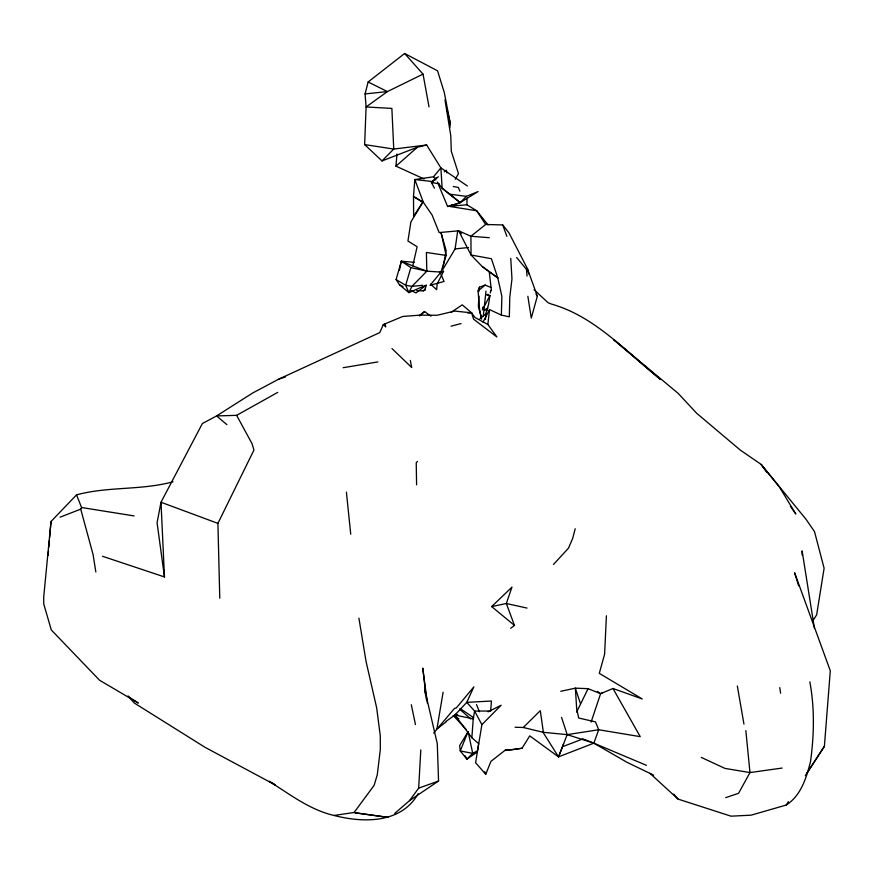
<?xml version="1.0" encoding="UTF-8"?>
<svg xmlns="http://www.w3.org/2000/svg" width="874" height="874" viewBox="0 0 874 874"><rect width="100%" height="100%" fill="white"/><g stroke="black" fill="none" stroke-linecap="round" stroke-linejoin="round"><path stroke-width="1.31" d="M802.092 554.968L802.114 550.882L814.426 628.373M423.289 290.867L424.851 290.157L424.873 289.163L423.289 290.867L416.734 290.594M438.453 184.545L447.619 206.493L466.891 204.767L467.066 198.048M510.744 258.398L511.967 278.893L509.771 297.346L509.334 316.836L501.348 315.099L501.873 296.297L497.787 277.921L491.396 258.704L471.042 255.011L458.686 230.812L439.141 232.571L432.084 215.004L423.355 202.309M467.361 185.976L440.867 167.874L426.665 145.008L417.346 147.258L382.004 160.925L364.644 144.581L366.097 106.956L365.092 93.922L368.14 81.97L404.629 53.489L437.546 70.805L444.221 92.283L450.361 123.758L449.771 127.691M606.414 615.799L604.6 654.233L599.291 673.351L642.259 698.971L612.958 688.483L600.602 693.705L588.093 688.668L575.365 688.155L560.78 691.301M394.731 813.41L409.535 800.628L418.668 788.162L420.798 749.914M478.941 296.1L478.362 306.293L481.65 319.108M479.225 291.009L479.444 287.185L485.157 285.066L490.904 287.459M485.463 319.327L485.791 313.93L488.566 304.458L489.932 295.543M467.808 732.194L459.658 745.577L460.259 750.963L466.902 759.156L472.725 753.366L477.565 750.722L478.679 743.676L471.862 737.732L473.238 718.854L474.615 711.054L466.76 702.368L473.872 686.855L456.294 707.973L454.567 708.344L433.69 733.013M806.484 773.894L824.39 746.341L830.3 670.806L794.619 572.776L798.65 585.809M424.065 178.962L395.966 166.147L396.971 154.01M485.988 291.086L483.256 316.443M48.136 555.263L48.485 551.221M48.824 547.168L49.403 540.416M49.632 537.718L51.009 521.527L76.53 494.859C108.157 486.305 141.468 490.456 172.976 481.771M51.009 521.527L43.7 597.182L43.755 604.032L51.304 629.957L99.614 680.278L138.289 703.046L128.227 696.589M451.071 312.4L462.237 304.84L471.621 312.837L473.599 319.207L496.891 336.96L487.856 324.473L489.538 309.593L501.348 315.099M482.765 307.178L482.459 309.844L489.801 295.816L487.834 294.221M440.048 272.022L444.047 281.483L430.041 285.328L440.999 272.098L446.166 255.427L441.042 232.615L446.155 250.685L442.637 269.76L455.103 248.915L457.736 230.725M490.314 292.998L490.707 290.463M436.978 728.676L443.107 692.186M488.096 711.818L501.119 705.252L481.891 724.644L475.587 762.707L485.736 774.288L490.969 761.32L504.724 750.558L522.04 748.264L529.742 735.875L558.519 756.862L593.861 743.173L646.421 765.329M515.07 727.244L523.264 727.485L543.016 732.27L558.519 756.862L563.599 743.861M399.429 270.219L401.341 261.206L414.473 262.32M440.999 272.098L426.829 271.18L412.747 265.882L417.117 246.741L407.94 241.006L410.889 221.985L422.852 202.167L413.468 196.442L414.822 179.552L433.526 176.777L440.867 167.874L442.146 188.238L460.194 202.604L478.089 191.57L466.388 196.366L460.194 202.604L450.307 206.537L476.691 210.765L488.063 224.924M575.201 528.759L572.645 538.46L568.526 548.107L553.482 564.462M482.35 266.646L497.787 277.921L482.35 266.646L471.042 255.011L470.922 236.275L485.638 224.476L502.736 224.935L508.952 232.855L527.437 268.689L537.335 296.21L531.272 318.081L527.852 296.286M425.452 285.416L408.901 292.67L399.505 284.793L396.097 279.571L401.341 261.206L412.747 265.882M424.851 290.157L426.348 284.968M401.341 261.206L410.856 267.608L405.678 285.263L408.901 292.67L411.949 286.377L426.829 271.18L426.392 252.466L446.166 255.427M591.086 722.11L600.602 693.705L602.885 692.492M481.487 318.038L479.586 309.56L478.089 290.944L479.444 287.185M558.519 756.862L567.182 734.641L561.589 717.434M487.856 324.473L474.899 317.47L471.621 312.837L454.633 311.078L437.164 315.263L420.044 315.143L402.805 316.464L383.304 324.571L379.775 332.59L278.675 379.174L252.63 393.027L216.577 415.937L202.386 423.529L161.002 502.244L157.069 522.685L164.465 576.938L102.487 556.268M576.6 712.135L588.093 688.668M219.778 598.209L217.91 523.373L253.952 450.044L252.073 443.752L236.636 415.347L216.577 415.937L226.912 424.644M439.513 271.759L443.577 271.257L437.164 284.006L436.65 289.698L430.631 284.17M483.016 322.233L489.538 309.593M60.077 517.2L80.725 509.127L81.566 507.521L76.53 494.859M455.256 179.29L458.489 173.653L451.301 151.278L450.787 135.71L444.975 99.865M813.465 619.83L816.633 614.903L824.106 568.264L814.513 531.621L806.014 519.265L761.134 464.4L740.398 450.165L696.589 413.183L678.115 393.311L613.745 339.735L660.438 379.403C626.035 351.785 595.139 316.454 551.341 304.043L548.085 302.721L534.101 289.731M649.895 773.282L678.06 799.098L731.025 816.174L751.116 815.169L786.174 805.063L788.381 801.676M805.282 775.697L824.39 746.341M354.352 812.143L374.148 785.3L377.284 774.757L380.321 749.466L380.299 735.93L376.65 707.754L366.075 661.585L358.908 618.147M418.187 793.668C401.199 823.647 363.344 823.035 334.076 815.475C309.767 809.848 289.829 794.302 269.116 781.269L275.321 784.928M450.307 206.537L452.011 204.483M417.51 461.374L416.232 462.75L416.592 484.819M382.004 160.925L393.748 149.061L426.665 145.008M523.264 727.485L540.296 710.693L543.322 731.92M436.181 177.717L431.374 182.437L434.433 188.183M514.469 625.413L491.669 606.589L511.978 587.099L506.33 603.497L514.469 625.413L510.711 628.297M419.826 315.885L424.567 311.537L430.882 316.169M786.174 805.063C801.185 795.471 806.44 777.718 810.569 761.341C814.12 734.859 814.721 708.246 809.848 681.884M395.966 166.147L417.346 147.258M479.76 318.966L485.791 313.93M478.089 290.944L485.157 285.066M438.344 176.745L431.374 182.437L439.076 183.868M444.309 171.872L446.297 170.244L446.898 172.866M419.214 315.689L424.567 311.537M437.557 728.403L446.297 721.771M425.572 285.711L416.002 292.932L411.293 290.605M446.166 721.29L454.906 715.063L466.76 702.368L491.45 701.014L490.664 711.032L474.615 711.054L481.891 724.644M477.346 751.935L466.902 759.156L465.088 755.759M409.535 800.628L438.562 781.017L437.284 743.632L424.589 688.985L425.671 695.606M236.636 415.347L277.724 392.382M487.987 308.03L484.436 309.909L487.004 310.325M404.629 53.489L423.038 74.126L387.401 91.584L366.097 106.956L391.869 108.42L393.748 149.061L364.644 144.581M441.206 272.371L443.577 271.257M563.14 746.472L582.237 739.186M418.668 788.162L438.562 781.017M725.726 797.634L738.563 793.297L749.979 772.572L745.85 730.598M278.675 379.174L285.579 376.858M447.619 206.493L460.194 202.604L442.146 188.238L437.437 182.098M451.06 326.177L461.057 323.577M491.669 606.589L506.33 603.497L527.055 608.086M343.154 367.703L377.885 361.923M543.016 732.27L567.182 734.641L598.69 729.746L640.238 736.651L612.958 688.483M334.076 815.475L353.566 812.547L388.22 817.387L355.357 812.875M522.04 748.264L511.913 749.75L505.325 749.761M782.132 768.06L749.979 772.572L724.917 768.399L701.298 757.397M365.092 93.922L387.401 91.584L368.14 81.97M455.103 248.915L468.508 247.517M422.634 285.306L411.949 286.377L405.678 285.263L396.097 279.571M466.891 204.767L476.691 210.765L485.638 224.476M467.557 312.892L471.621 312.837M489.298 237.695L470.922 236.275L458.686 230.812L461.363 233.664M433.449 181.65L414.822 179.552L423.114 201.665M449.411 194.148L466.388 196.366M81.566 507.521L134.115 515.922M455.081 714.331L457.725 714.801M453.202 186.479L458.337 187.44L459.899 191.166M473.238 718.854L454.906 715.063L471.862 737.732M410.856 267.608L426.829 271.18M487.233 295.041L489.801 295.816L486.512 294.647M567.182 734.641L593.861 743.173L626.855 762.226L653.599 775.151M217.91 523.373L161.002 502.244L164.465 576.938M582.827 738.858L593.861 743.173L598.69 729.746L595.511 721.88L578.675 718.013L576.676 708.705L575.365 688.155L580.412 703.592M399.505 284.793L403.045 286.541M275.179 784.896L205.029 747.314L134.181 702.947L128.052 695.901M458.817 718.843L453.18 715.435L466.345 729.626M460.194 708.541L473.708 717.762M597.401 691.389L600.602 693.705M459.626 709.175L470.78 718.996M391.989 348.584L411.72 367.528L410.299 360.427M383.304 324.571L385.762 326.942L385.106 323.686M673.69 794.095L678.06 799.098M516.6 257.48L526.421 269.312L527.088 276.064M433.526 176.777L435.875 179.968M766.531 472.113L761.134 464.4L779.4 486.96L795.821 514.01L790.424 506.286M536.024 294.123L537.335 296.21M476.516 704.553L479.433 711.775M484.742 771.808L485.736 774.288M502.736 224.935L506.876 236.341M80.725 509.127L93.037 554.367L95.845 572M527.437 268.689L528.715 273.933M446.931 109.337L450.361 123.758M411.304 704.739L415.456 724.557M423.038 74.126L429.014 106.89M737.339 686.014L743.949 724.12M779.761 687.62L780.624 693.191M427.397 703.231L422.765 668.075L425.638 693.06M426.097 697.004L426.414 699.692M489.287 272.12L491.428 290.681M346.41 492.149L350.736 534.243M468.103 731.505L460.259 750.963L472.725 753.366L468.103 731.505M422.852 202.167L413.631 216.271L413.511 196.497L422.852 202.167"/></g></svg>
